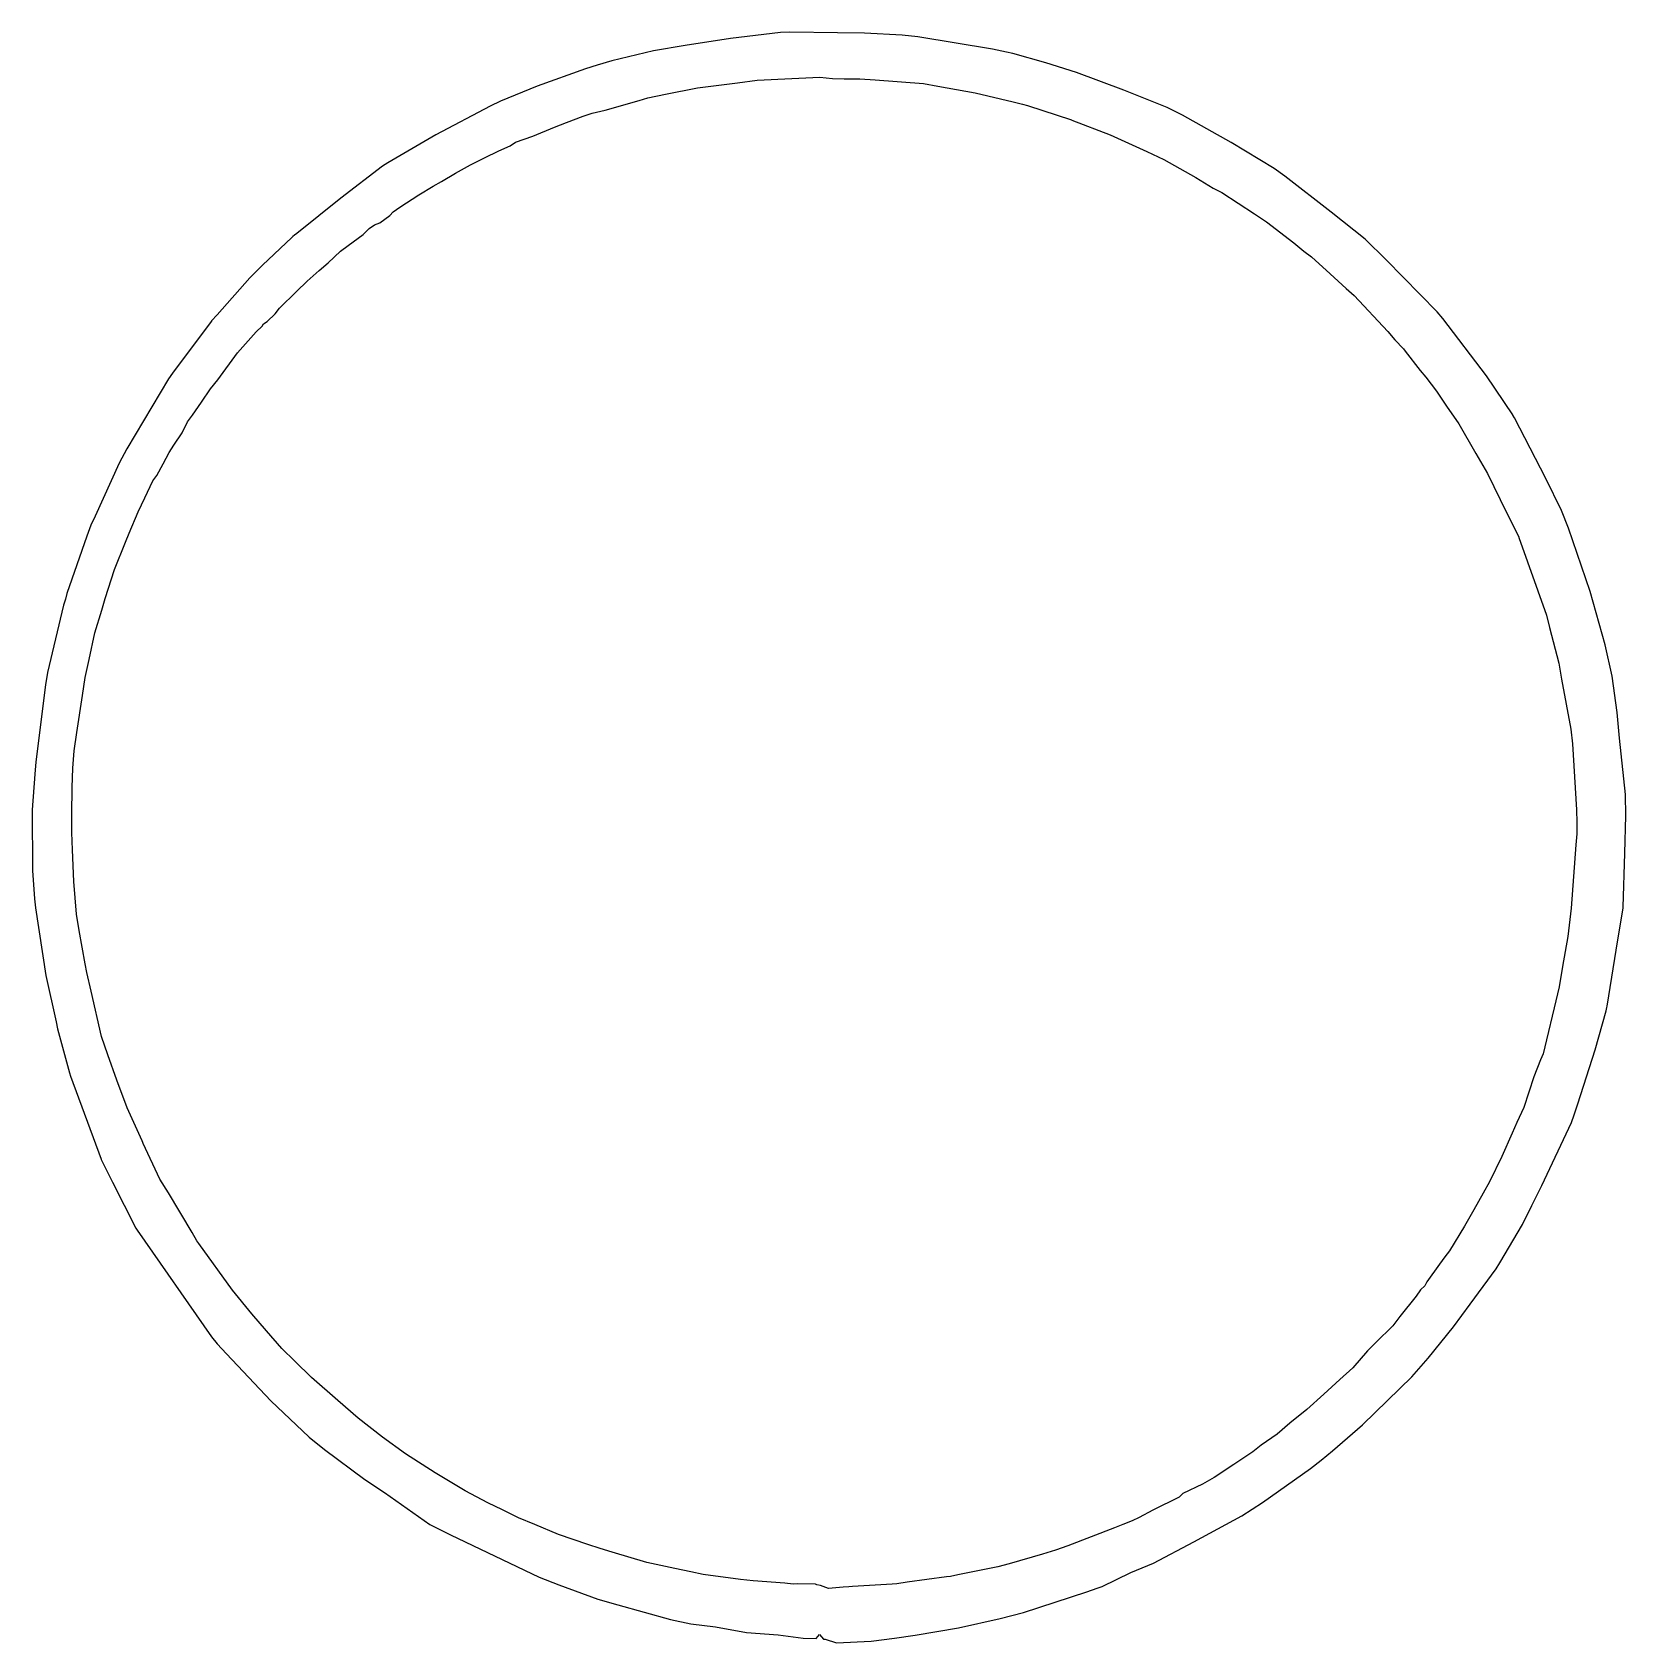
# Model space of a CAD drawing. Header units: millimetres. Extents: x -90 to -5.6, y -59.6 to 25.7.
import ezdxf

# ---------------------------------------------------------------- set-up
doc = ezdxf.new("R2010")
doc.units = ezdxf.units.MM
doc.layers.get('0').update_dxf_attribs({"linetype": 'CONTINUOUS'})

msp = doc.modelspace()

# ---------------------------------------------------------------- linework, layer by layer
for points in [[(-65.204, 22.051), (-65.752, 21.796), (-68.632, 20.281), (-71.166, 18.785), (-71.442, 18.617), (-73.653, 16.925), (-75.994, 15.055), (-76.117, 14.953), (-76.193, 14.888), (-76.252, 14.833), (-77.799, 13.365), (-78.467, 12.691), (-80.213, 10.741), (-80.497, 10.418), (-80.507, 10.406), (-82.539, 7.711), (-82.576, 7.649), (-82.775, 7.352), (-84.991, 3.647), (-85.39, 2.891), (-86.665, 0.082), (-86.888, -0.391), (-87.1, -0.975), (-88.171, -4.017), (-88.237, -4.324), (-88.339, -4.641), (-89.195, -8.205), (-89.291, -8.848), (-89.81, -12.929), (-89.865, -13.585), (-89.999, -15.468), (-89.976, -18.696), (-89.887, -20.191), (-89.832, -20.665), (-89.273, -24.248), (-88.739, -26.707), (-88.653, -27.07), (-88.028, -29.406), (-87.966, -29.587), (-86.349, -33.971), (-86.34, -33.993), (-85.742, -35.198), (-84.517, -37.62), (-84.443, -37.74), (-80.502, -43.391), (-80.198, -43.751), (-79.707, -44.286), (-77.362, -46.775), (-75.341, -48.69), (-74.521, -49.357), (-72.386, -50.944), (-71.346, -51.627), (-68.939, -53.317), (-67.853, -53.875), (-63.148, -56.119), (-62.109, -56.525), (-60.056, -57.274), (-58.983, -57.572), (-56.208, -58.349), (-55.123, -58.575), (-53.814, -58.742), (-52.18, -59.046), (-50.501, -59.165), (-49.181, -59.346), (-48.49, -59.367), (-48.303, -59.139), (-48.089, -59.388), (-48.01, -59.4), (-47.407, -59.586), (-45.579, -59.495), (-44.336, -59.338), (-43.249, -59.185), (-40.942, -58.787), (-38.749, -58.3), (-37.508, -57.985), (-34.15, -56.889), (-33.609, -56.701), (-33.345, -56.597), (-31.819, -55.859), (-30.619, -55.377), (-28.493, -54.248), (-25.951, -52.867), (-24.858, -52.158), (-22.306, -50.359), (-21.737, -49.914), (-21.152, -49.423), (-19.553, -48.036), (-17.582, -46.128), (-16.936, -45.501), (-16.073, -44.509), (-14.729, -42.861), (-13.851, -41.651), (-12.48, -39.777), (-12.278, -39.467), (-11.088, -37.442), (-10.597, -36.434), (-10.056, -35.369), (-8.488, -32.025), (-8.34, -31.623), (-8.152, -31.039), (-7.231, -28.182), (-6.661, -26.127), (-6.616, -25.937), (-6.6, -25.872), (-6.038, -22.356), (-5.75, -20.676), (-5.747, -20.629), (-5.659, -17.778), (-5.614, -15.8), (-5.637, -14.671), (-5.954, -11.684), (-6.069, -10.328), (-6.336, -8.396), (-6.711, -6.743), (-7.492, -3.905), (-8.655, -0.565), (-9.011, 0.372), (-9.849, 2.068), (-11.507, 5.281), (-11.59, 5.427), (-11.602, 5.445), (-12.992, 7.511), (-15.302, 10.538), (-15.604, 10.896), (-18.305, 13.652), (-19.407, 14.739), (-21.217, 16.179), (-23.668, 18.084), (-24.241, 18.482), (-26.519, 19.868), (-29.089, 21.31), (-29.612, 21.579), (-29.899, 21.723), (-32.186, 22.632), (-34.7, 23.573), (-36.318, 24.094), (-38.064, 24.587), (-38.407, 24.656), (-39.147, 24.802), (-43.106, 25.463), (-43.939, 25.542), (-45.935, 25.66), (-47.358, 25.666), (-49.879, 25.707), (-50.373, 25.691), (-53.023, 25.376), (-55.43, 25.007), (-57.106, 24.723), (-59.315, 24.193), (-60.086, 23.962), (-60.695, 23.772), (-63.261, 22.844)], [(-81.505, 5.429), (-81.029, 6.119), (-80.562, 6.813), (-80.169, 7.3), (-79.123, 8.733), (-78.137, 9.847), (-77.829, 10.138), (-77.758, 10.269), (-77.565, 10.388), (-77.134, 10.789), (-76.907, 11.1), (-76.006, 11.971), (-75.445, 12.522), (-74.808, 13.082), (-74.331, 13.501), (-73.676, 14.12), (-73.26, 14.411), (-72.483, 14.99), (-72.153, 15.305), (-71.871, 15.505), (-71.6, 15.619), (-71.069, 15.992), (-70.883, 16.195), (-70.525, 16.44), (-69.535, 17.091), (-68.773, 17.546), (-68.329, 17.805), (-67.586, 18.246), (-66.787, 18.689), (-66.045, 19.058), (-65.288, 19.432), (-64.693, 19.695), (-64.409, 19.883), (-63.489, 20.21), (-62.34, 20.678), (-61.701, 20.933), (-60.819, 21.253), (-60.349, 21.418), (-59.664, 21.587), (-57.857, 22.088), (-57.399, 22.237), (-56.462, 22.426), (-54.771, 22.764), (-52.643, 23.03), (-51.612, 23.175), (-49.772, 23.263), (-48.295, 23.332), (-47.619, 23.258), (-46.995, 23.244), (-46.165, 23.243), (-45.356, 23.178), (-42.811, 22.989), (-42.051, 22.854), (-40.062, 22.495), (-38.055, 22.028), (-37.565, 21.901), (-37.296, 21.822), (-34.974, 21.059), (-34.942, 21.049), (-32.918, 20.28), (-30.981, 19.388), (-30.072, 18.963), (-28.38, 18.018), (-27.456, 17.456), (-27.012, 17.213), (-25.276, 16.084), (-24.641, 15.672), (-23.197, 14.56), (-22.661, 14.107), (-22.248, 13.819), (-21.262, 12.918), (-20.417, 12.139), (-20.005, 11.757), (-18.219, 9.858), (-17.84, 9.418), (-17.389, 8.932), (-17.289, 8.807), (-16.505, 7.793), (-16.21, 7.447), (-15.634, 6.693), (-15.101, 5.91), (-14.463, 4.969), (-13.548, 3.399), (-12.936, 2.33), (-12.268, 0.963), (-11.284, -1.03), (-11.282, -1.034), (-11.277, -1.045), (-11.272, -1.06), (-9.812, -5.173), (-9.651, -5.812), (-9.166, -7.71), (-9.017, -8.548), (-8.526, -11.201), (-8.44, -11.975), (-8.228, -15.47), (-8.197, -16.14), (-8.197, -16.74), (-8.25, -17.332), (-8.508, -20.689), (-8.676, -22.191), (-8.965, -23.779), (-9.146, -24.847), (-9.401, -25.969), (-9.806, -27.652), (-9.992, -28.396), (-10.127, -28.712), (-10.479, -29.617), (-11.02, -31.232), (-11.39, -32.028), (-11.632, -32.606), (-12.178, -33.826), (-12.836, -35.17), (-13.169, -35.776), (-13.653, -36.662), (-14.157, -37.522), (-14.956, -38.824), (-15.199, -39.151), (-15.473, -39.535), (-16.145, -40.478), (-16.248, -40.681), (-16.487, -40.892), (-16.715, -41.23), (-17.571, -42.303), (-17.955, -42.803), (-18.857, -43.683), (-19.017, -43.846), (-19.283, -44.126), (-20.073, -45.021), (-20.753, -45.644), (-21.596, -46.424), (-22.499, -47.225), (-23.403, -47.953), (-24.082, -48.54), (-24.923, -49.129), (-25.364, -49.471), (-26.377, -50.136), (-27.414, -50.831), (-28.033, -51.183), (-29.069, -51.675), (-29.271, -51.874), (-30.659, -52.569), (-31.375, -52.943), (-31.746, -53.122), (-32.246, -53.325), (-32.69, -53.499), (-35.165, -54.45), (-35.815, -54.69), (-36.509, -54.893), (-38.273, -55.397), (-38.872, -55.557), (-40.992, -55.979), (-41.37, -56.071), (-41.589, -56.094), (-43.665, -56.376), (-44.223, -56.462), (-44.464, -56.487), (-46.557, -56.613), (-46.748, -56.623), (-47.061, -56.645), (-47.834, -56.706), (-48.262, -56.559), (-48.451, -56.519), (-48.528, -56.485), (-49.48, -56.461), (-49.696, -56.479), (-50.14, -56.433), (-51.816, -56.306), (-52.493, -56.239), (-54.463, -55.963), (-55.13, -55.823), (-55.964, -55.653), (-57.447, -55.331), (-59.292, -54.781), (-59.929, -54.596), (-60.581, -54.382), (-62.137, -53.848), (-63.386, -53.319), (-64.25, -52.971), (-65.089, -52.552), (-65.871, -52.17), (-67.067, -51.533), (-68.666, -50.588), (-70.239, -49.579), (-71.449, -48.701), (-72.739, -47.686), (-73.819, -46.751), (-75.213, -45.545), (-76.088, -44.665), (-76.78, -44.004), (-77.601, -43.069), (-78.371, -42.174), (-79.395, -40.912), (-81.168, -38.443), (-81.277, -38.302), (-81.534, -37.853), (-82.777, -35.75), (-83.244, -35.035), (-84.123, -33.139), (-84.149, -33.088), (-84.185, -33.002), (-84.968, -31.258), (-85.513, -29.793), (-85.996, -28.456), (-86.332, -27.485), (-86.872, -25.072), (-87.114, -24.093), (-87.199, -23.63), (-87.517, -21.865), (-87.652, -21.006), (-87.792, -19.276), (-87.867, -17.593), (-87.9, -16.67), (-87.893, -15.792), (-87.893, -15.716), (-87.89, -14.294), (-87.841, -13.267), (-87.772, -12.358), (-87.633, -11.377), (-87.343, -9.419), (-87.199, -8.474), (-86.981, -7.507), (-86.69, -6.102), (-86.315, -4.904), (-86.128, -4.288), (-85.646, -2.753), (-85.054, -1.306), (-84.864, -0.826), (-84.387, 0.304), (-84.029, 1.048), (-83.604, 1.951), (-83.393, 2.239), (-83.063, 2.846), (-82.743, 3.444), (-82.506, 3.836), (-82.065, 4.495), (-81.783, 5.075)]]:
    msp.add_lwpolyline(points, close=True)

doc.saveas('drawing.dxf')
